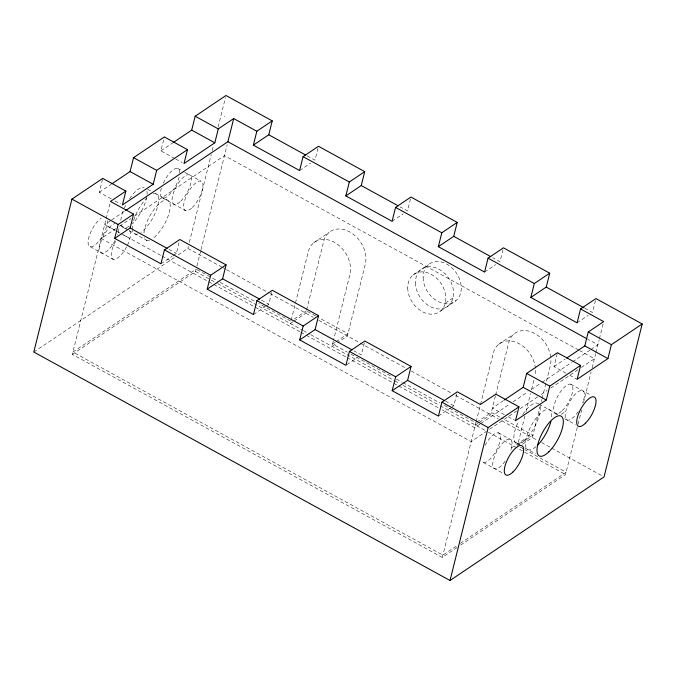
<?xml version="1.0" encoding="UTF-8"?>
<svg xmlns="http://www.w3.org/2000/svg" width="676" height="676" viewBox="0 0 676 676"><rect width="100%" height="100%" fill="white"/><g stroke="black" fill="none" stroke-linecap="round" stroke-linejoin="round"><path stroke-width="0.51" stroke-dasharray="3.38 2.54" d="M111.295 198.888L99.271 192.288L102.744 178.388M457.162 547.45L442.307 557.447L72.332 354.376L105.938 219.573M106.191 218.568L110.205 202.445M174.763 158.463L160.896 150.849L164.361 136.941M172.938 255.722L176.36 253.415L179.334 241.501M178.219 254.911L187.844 248.438L188.359 246.394M189.373 242.321L211.233 154.635M212.247 150.554L213.523 145.458M218.095 127.105L225.471 97.538M224.711 116.779L224.829 116.323M72.332 354.376L195.567 271.49L196.141 269.175L72.907 352.061L442.881 555.131L456.866 545.726M196.91 266.099L200.738 250.762M200.992 249.731L227.178 144.706M266.293 305.915L268.854 304.192L271.828 292.269M317.974 148.255L315.008 160.17L306.684 155.598M291.204 320.187L308.281 251.692A25.544 19.317 56.1 0 1 334.29 242.261A25.544 19.317 56.1 0 1 349.906 274.54L333.589 339.96M315.608 315.92L306.355 310.85L305.78 313.165L293.798 321.227M306.608 309.828L323.686 241.332A25.544 19.317 56.1 0 1 349.695 231.902A25.544 19.317 56.1 0 1 365.31 264.172L347.396 336.006L337.983 342.343M333.336 340.983L331.992 346.374L337.13 342.918M364.322 343.036L361.347 354.959L353.954 350.895M410.467 199.023L407.501 210.937L400.099 206.881M451.281 407.451L453.841 405.727L456.815 393.804M502.961 249.79L499.995 261.705L492.593 257.649M442.307 557.447L475.912 422.644M476.191 421.723L480.273 405.363M480.526 404.341L493.269 353.227A25.544 19.317 56.1 0 1 515.594 342.132A25.544 19.317 56.1 0 1 535.417 368.259M495.423 396.026L490.768 414.701L478.785 422.762M495.677 395.004L508.673 342.867A25.544 19.317 56.1 0 1 530.998 331.772A25.544 19.317 56.1 0 1 550.822 357.9M524.948 415.943L517.562 445.585L532.967 435.226L501.516 417.971M525.97 411.853L530.559 393.449M531.581 389.359L534.125 379.143M540.352 405.583L532.384 437.549L522.117 444.453M541.375 401.493L541.882 399.448M542.144 398.426L550.298 365.716A25.544 19.317 56.1 0 0 550.932 359.928M566.015 373.211L553.99 366.612L557.21 353.7M595.455 300.558L592.489 312.473L585.086 308.417M460.66 545.101L565.542 474.56L577.853 425.187M578.107 424.165L581.673 409.842M583.464 402.685L591.111 371.994M592.134 367.905L595.666 353.734M595.911 352.745L599.147 339.758M599.401 338.752L603.169 323.643M99.271 192.288L111.253 184.235M160.896 150.849L172.879 142.788M110.796 220.494L104.679 224.609L114.852 230.195M111.675 219.911L124.781 211.089M116.078 228.522L101.214 238.518L471.189 441.589L486.052 431.592M119.567 226.173L130.933 218.525M134.431 216.176L224.457 155.632L578.707 350.067M160.956 263.784L172.084 256.297M299.603 170.529L310.723 163.051M33.8 352.044L174.721 257.269M313.672 242.794L329.077 232.434M253.449 314.551L265.431 306.49M392.097 221.297L403.217 213.819M294.373 318.903L306.355 310.85M292.936 321.801L290.376 323.525L290.95 321.21L258.731 303.524M413.078 274.963L428.483 264.603M335.135 342.326L332.575 344.05L347.371 352.179M335.997 341.752L347.979 333.69L319.3 317.957M346.805 364.744L357.072 357.832M484.591 272.065L495.711 264.586M445.281 303.178L452.988 297.998M440.498 311.087L455.903 300.727M498.66 344.329L514.064 333.969M438.437 416.086L450.419 408.025M577.084 322.832L588.205 315.354M503.502 400.572L492.373 408.05L504.397 414.658M553.99 366.612L565.119 359.125M476.791 422.17L491.342 412.385L500.595 417.464M475.363 425.06L477.924 423.337M479.901 424.156L474.653 427.688L442.281 409.918M480.771 423.573L509.62 404.172M513.118 401.814L527.973 391.826M531.471 389.477L541.079 383.005M541.958 382.422L571.676 362.429M572.547 361.846L590.03 350.084M590.9 349.5L597.897 344.794L587.723 339.208M489.542 429.243L516.641 411.016M520.14 408.667L537.614 396.913M541.113 394.556L547.23 390.441M550.729 388.092L577.819 369.865M581.318 367.516L594.432 358.702L579.628 350.574M511.445 447.926L526.266 437.947M561.384 414.337L565.744 411.397M460.364 543.369L566.116 472.245L524.889 449.616M175.692 158.97L182.165 162.527M569.716 375.239L577.118 379.304M177.602 168.366L183.821 171.788M184.717 172.279L200.721 181.058M570.696 384.137L591.154 395.359M147.655 189.305L151.213 191.257M155.657 193.699L167.226 200.045M538.975 404.096L557.649 414.346M162.671 198.034L185.79 210.726M555.765 413.796L557.548 414.777M564.663 418.681L575.335 424.536M114.996 200.924L120.548 203.966M508.098 416.686L514.571 420.235M187.844 248.438L221.939 267.147M222.86 267.654L225.623 269.166M226.544 269.673L268.921 292.936M269.842 293.443L313.174 317.221M318.726 320.272L405.668 367.998M411.219 371.04L451.914 393.381M455.616 395.409L498.161 418.765M501.862 420.793L536.981 440.068M541.577 442.586L550.763 447.63M551.684 448.137L602.231 475.879M168.966 249.36L176.36 253.415M261.46 300.127L268.854 304.192M445.518 401.155L453.841 405.727M120.32 225.361L128.322 229.755M498.297 432.834L519.641 444.546M123.767 227.753L128.212 230.195M129.108 230.677L146.895 240.445M516.87 443.515L518.644 444.487M524.872 447.909L535.544 453.765M197.062 269.673L219.151 281.799M220.072 282.306L255.055 301.504M351.072 354.207L391.767 376.549M396.389 379.084L401.941 382.126M402.871 382.633L439.865 402.947M444.487 405.482L475.938 422.745M520.309 447.098L523.976 449.109M195.567 271.49L216.734 283.109M217.655 283.616L302.4 330.125M303.321 330.632L309.794 334.189M310.723 334.696L393.964 380.385M394.894 380.892L399.516 383.427M403.217 385.464L439.29 405.262M440.211 405.769L487.388 431.66M488.309 432.167L565.542 474.56M115.782 230.702L120.404 233.245M121.334 233.752L161.099 255.579M162.029 256.086L212.898 284.013M213.827 284.52L254.522 306.853M255.444 307.36L299.84 331.73M300.769 332.237L305.391 334.781M306.321 335.288L346.087 357.114M347.016 357.621L397.885 385.548M398.815 386.055L438.58 407.881M106.783 225.809L116.568 231.184M118.342 232.155L120.125 233.135M123.683 235.087L129.902 238.501M90.271 246.732L113.391 259.423M483.365 462.494L503.823 473.724M163.246 183.221A16.672 6.152 -61.2 0 1 173.842 169.389A16.672 6.152 -61.2 0 1 179.799 172.828M179.182 177.12A16.672 6.152 -61.2 0 1 166.152 197.189A16.672 6.152 -61.2 0 1 161.606 187.463M146.92 191.105A22.705 8.374 -61.2 0 1 132.657 223.308M129.31 226.088A22.705 8.374 -61.2 0 1 120.953 224.001M120.835 220.359A22.705 8.374 -61.2 0 1 123.226 210.76M124.316 208.115A22.705 8.374 -61.2 0 1 125.575 205.462M129.547 198.685A22.705 8.374 -61.2 0 1 144.098 187.353M107.366 220.63A16.672 6.152 -61.2 0 1 97.074 243.191A16.672 6.152 -61.2 0 1 88.286 239.895A16.672 6.152 -61.2 0 1 101.13 218.289M535.527 370.287A25.544 19.317 56.1 0 1 534.893 376.076M143.954 233.051A22.705 8.374 -61.2 0 1 159.24 203.628A22.705 8.374 -61.2 0 1 169.853 209.763A22.705 8.374 -61.2 0 1 153.08 238.324M149.404 240.293A22.705 8.374 -61.2 0 1 144.309 237.665M129.657 230.66A16.672 6.152 -61.2 0 1 126.995 246.123M126.598 246.901A16.672 6.152 -61.2 0 1 112.791 259.187A16.672 6.152 -61.2 0 1 115.959 240.749M485.089 445.357A16.672 6.152 -61.2 0 1 498.989 433.13A16.672 6.152 -61.2 0 1 495.432 451.999A16.672 6.152 -61.2 0 1 482.03 461.598M505.209 461.108A16.672 6.152 -61.2 0 1 492.728 464.615A16.672 6.152 -61.2 0 1 504.989 440.98A16.672 6.152 -61.2 0 1 510.608 450.698M540.014 406.868A22.705 8.374 -61.2 0 1 522.413 441.85A22.705 8.374 -61.2 0 1 518.669 421.224M522.649 414.447A22.705 8.374 -61.2 0 1 538.493 403.792M578.208 411.532A16.672 6.152 -61.2 0 1 565.136 416.146A16.672 6.152 -61.2 0 1 577.591 392.131A16.672 6.152 -61.2 0 1 582.661 402.955M535.958 446.675A22.705 8.374 -61.2 0 1 525.7 440.752A22.705 8.374 -61.2 0 1 541.231 412.647A22.705 8.374 -61.2 0 1 551.489 418.571M153.148 193.843A22.705 8.374 -61.2 0 1 157.111 208.098A22.705 8.374 -61.2 0 1 140.87 232.434M137.845 233.947A22.705 8.374 -61.2 0 1 132.513 230.347M132.395 229.536A22.705 8.374 -61.2 0 1 133.172 222.184M133.62 220.545A22.705 8.374 -61.2 0 1 146.768 198.136M118.917 228.843A16.672 6.152 -61.2 0 1 117.506 234.935M115.038 240.555A16.672 6.152 -61.2 0 1 102.16 253.137A16.672 6.152 -61.2 0 1 102.059 239.05A16.672 6.152 -61.2 0 1 114.912 223.519M192.322 207.473A16.672 6.152 -61.2 0 0 202.056 181.962A16.672 6.152 -61.2 0 0 185.393 198.254A16.672 6.152 -61.2 0 0 192.322 207.473M407.721 288.018A22.705 17.17 56.1 0 0 436.603 313.318A22.705 17.17 56.1 0 0 436.037 277.751A22.705 17.17 56.1 0 0 407.721 288.018M562.297 410.543A16.672 6.152 -61.2 0 0 572.031 385.033A16.672 6.152 -61.2 0 0 555.368 401.324A16.672 6.152 -61.2 0 0 562.297 410.543M180.762 201.127A16.672 6.152 -61.2 0 0 190.497 175.616A16.672 6.152 -61.2 0 0 173.833 191.908A16.672 6.152 -61.2 0 0 180.762 201.127M423.125 277.659A22.705 17.17 56.1 0 0 452.007 302.958A22.705 17.17 56.1 0 0 451.441 267.392A22.705 17.17 56.1 0 0 423.125 277.659M415.427 282.838A22.705 17.17 56.1 0 0 444.301 308.138A22.705 17.17 56.1 0 0 443.743 272.572A22.705 17.17 56.1 0 0 415.427 282.838"/><path stroke-width="1.01" d="M112.115 183.652L130.079 171.569L133.552 157.669L164.361 136.941L187.48 149.633L156.671 170.36L153.207 184.261L122.398 204.98L125.863 191.08L102.744 178.388L71.935 199.107L33.8 352.044L450.022 580.498L604.065 476.893L642.2 323.956L595.953 298.572L580.549 308.932L577.084 322.832L530.837 297.448L534.302 283.548L549.706 273.188L503.459 247.805L488.055 258.164L484.591 272.065L438.344 246.681L441.808 232.781L457.213 222.421L410.966 197.037L395.561 207.397L392.097 221.297L345.85 195.913L349.315 182.013L364.719 171.653L318.472 146.269L303.068 156.629L299.603 170.529L253.356 145.146L256.821 131.245L272.225 120.886L225.978 95.502L195.17 116.221L191.705 130.122L173.732 142.214M504.355 399.998L523.182 387.331L526.646 373.431L557.455 352.711L580.583 365.403L549.774 386.123L546.301 400.023L515.492 420.742L518.965 406.842L495.838 394.15L480.433 404.51L457.314 391.818L441.91 402.178L438.437 416.086L392.19 390.703L407.594 380.343L411.067 366.434L364.82 341.05L349.416 351.41L345.943 365.319L299.696 339.935L315.1 329.575L318.573 315.667L272.327 290.283L256.922 300.643L253.449 314.551L207.202 289.167L222.607 278.799L226.08 264.899L179.833 239.515L164.429 249.875L160.956 263.784L114.709 238.4L118.182 224.491L133.586 214.131L110.458 201.44L125.863 191.08M114.709 238.4L130.113 228.032L133.586 214.131M187.48 149.633L184.016 163.541L214.824 142.813L218.289 128.913L233.693 118.553L256.821 131.245M125.66 210.506L227.922 141.723L233.693 118.553M207.202 289.167L210.675 275.259L226.08 264.899M253.356 145.146L268.761 134.786L272.225 120.886M299.696 339.935L303.169 326.026L318.573 315.667M345.85 195.913L361.254 185.554L364.719 171.653M392.19 390.703L395.663 376.794L411.067 366.434M438.344 246.681L453.748 236.321L457.213 222.421M450.022 580.498L488.157 427.562L518.965 406.842M530.837 297.448L546.242 287.089L549.706 273.188M566.826 357.976L584.799 345.892L588.264 331.984L603.668 321.624L580.549 308.932M580.583 365.403L577.118 379.304L607.927 358.584L611.391 344.675L642.2 323.956M268.761 134.786L305.755 155.091M361.254 185.554L398.248 205.859M453.748 236.321L490.742 256.626M546.242 287.089L584.165 307.91M303.068 156.629L349.315 182.013M395.561 207.397L441.808 232.781M488.055 258.164L534.302 283.548M195.17 116.221L218.289 128.913M588.264 331.984L611.391 344.675M227.922 141.723L586.793 338.701M191.705 130.122L214.824 142.813M584.799 345.892L607.927 358.584M133.552 157.669L156.671 170.36M526.646 373.431L549.774 386.123M130.079 171.569L153.207 184.261M523.182 387.331L546.301 400.023M130.113 228.032L167.116 248.345M222.607 278.799L259.609 299.113M315.1 329.575L352.103 349.881M407.594 380.343L444.597 400.648M71.935 199.107L118.182 224.491M164.429 249.875L210.675 275.259M256.922 300.643L303.169 326.026M349.416 351.41L395.663 376.794M441.91 402.178L488.157 427.562M550.915 421.376A22.705 8.374 -61.2 0 1 537.319 445.425M513.016 471.933A16.672 6.152 -61.2 0 0 522.751 446.422A16.672 6.152 -61.2 0 0 506.087 462.714A16.672 6.152 -61.2 0 0 513.016 471.933M585.416 423.235A16.672 6.152 -61.2 0 0 595.159 397.733A16.672 6.152 -61.2 0 0 578.495 414.016A16.672 6.152 -61.2 0 0 585.416 423.235M548.878 451.771A22.705 8.374 -61.2 0 0 562.136 417.041A22.705 8.374 -61.2 0 0 539.448 439.214A22.705 8.374 -61.2 0 0 548.878 451.771"/></g></svg>
